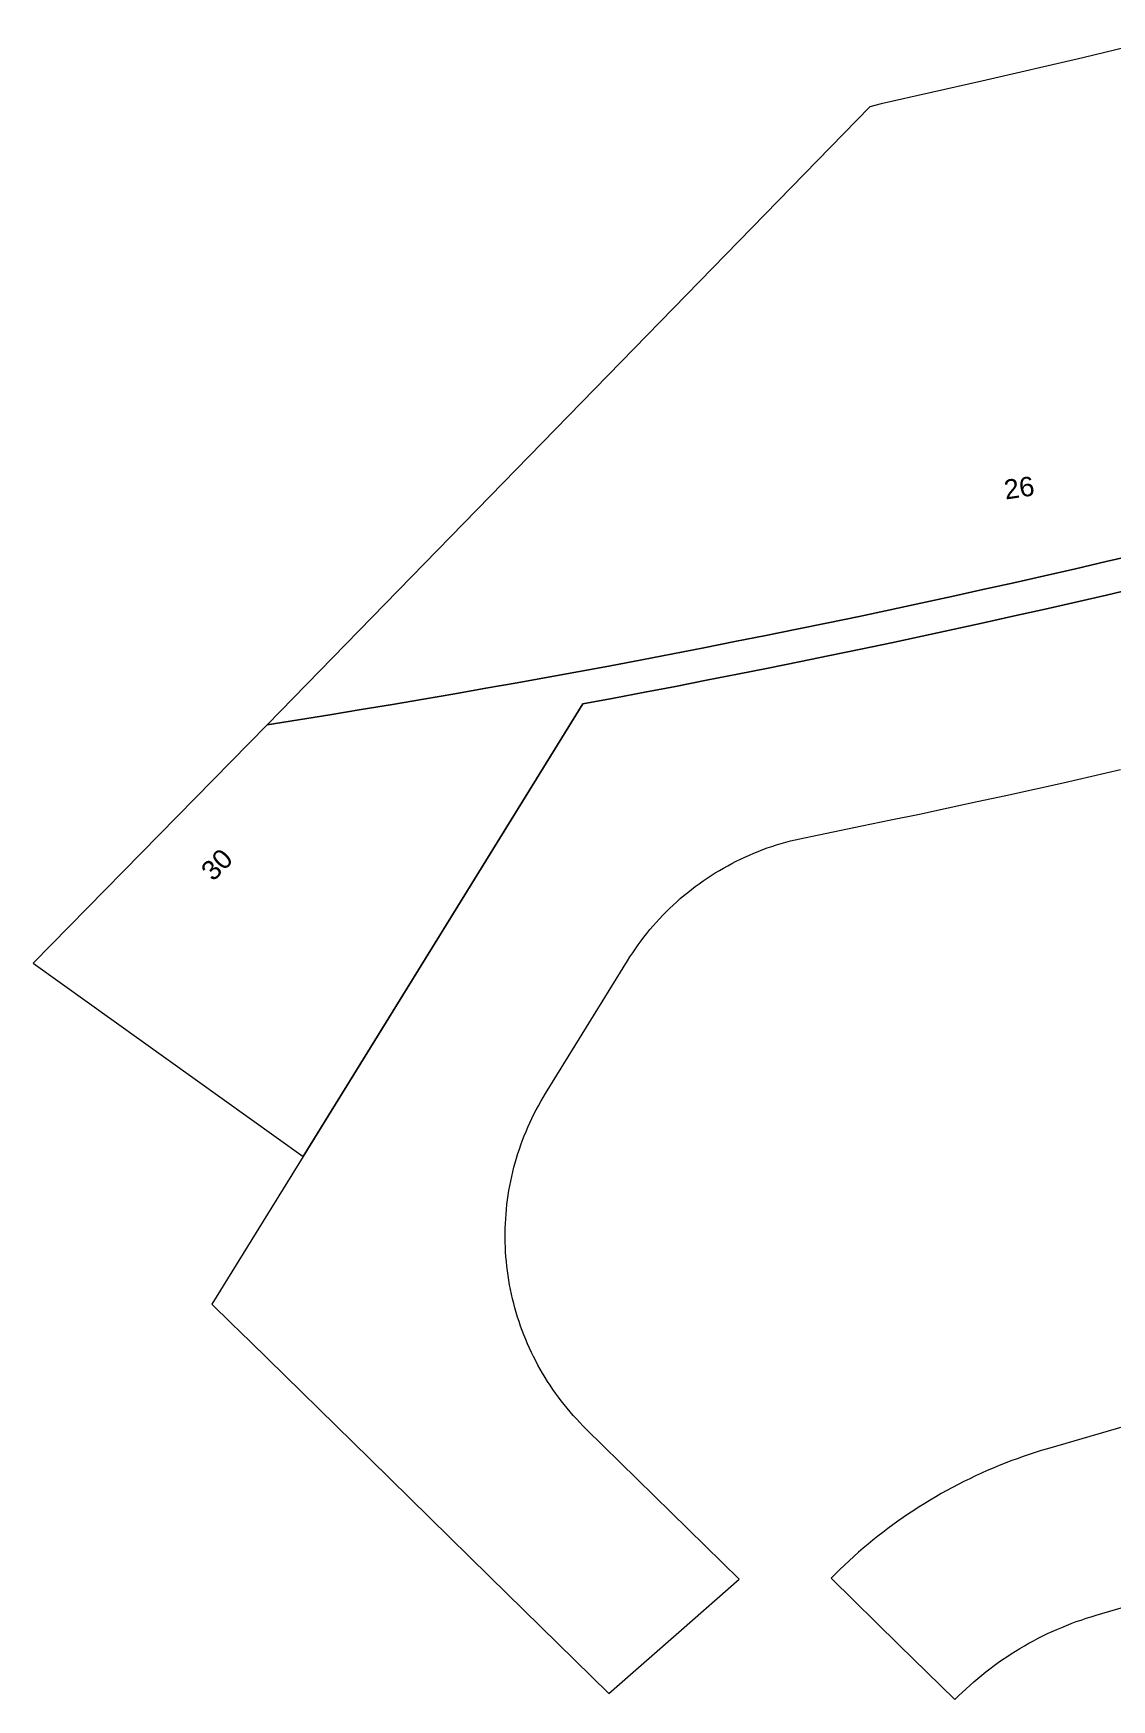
# Model space of a CAD drawing. Header units: metres. Extents: x 305584 to 306382, y 6248516 to 6249160.
# Drawn here: x 305583.6 to 305683.1, y 6248745.7 to 6248899.5 of the extents above; entities that cross this region are included whole.
import ezdxf

# ---------------------------------------------------------------- set-up
doc = ezdxf.new("R2010")
doc.units = ezdxf.units.M
doc.layers.add('Cadastre Land Parcels_SP_EXT', color=9, linetype='Continuous', lineweight=5)
doc.layers.add('Cadastre Roads_SP_EXT', color=9, linetype='Continuous', lineweight=5)
doc.styles.get("Standard").update_dxf_attribs({"font": 'arial.ttf'})

msp = doc.modelspace()

# ---------------------------------------------------------------- linework, layer by layer
at = {"layer": 'Cadastre Land Parcels_SP_EXT', "linetype": 'Continuous'}
for points in [[(305689.68, 6248899.54), (305680.41, 6248897.29), (305671.11, 6248895.13), (305661.8, 6248893.04), (305660.77, 6248892.76), (305605.16, 6248835.73), (305608.05, 6248836.18), (305608.05, 6248836.18), (305610.94, 6248836.65), (305613.82, 6248837.12), (305616.7, 6248837.6), (305619.58, 6248838.09), (305622.46, 6248838.59), (305625.34, 6248839.09), (305628.22, 6248839.6), (305631.09, 6248840.12), (305633.97, 6248840.65), (305636.84, 6248841.18), (305639.71, 6248841.72), (305642.58, 6248842.27), (305645.45, 6248842.83), (305648.32, 6248843.4), (305651.18, 6248843.97), (305654.04, 6248844.55), (305656.91, 6248845.14), (305659.77, 6248845.73), (305662.63, 6248846.34), (305665.48, 6248846.95), (305668.34, 6248847.57), (305671.19, 6248848.2), (305674.05, 6248848.83), (305676.9, 6248849.47), (305679.75, 6248850.12), (305682.59, 6248850.78), (305685.44, 6248851.44)], [(305685.44, 6248851.44), (305682.59, 6248850.78), (305679.75, 6248850.12), (305676.9, 6248849.47), (305674.05, 6248848.83), (305671.19, 6248848.2), (305668.34, 6248847.57), (305665.48, 6248846.95), (305662.63, 6248846.34), (305659.77, 6248845.73), (305656.91, 6248845.14), (305654.04, 6248844.55), (305651.18, 6248843.97), (305648.32, 6248843.4), (305645.45, 6248842.83), (305642.58, 6248842.27), (305639.71, 6248841.72), (305636.84, 6248841.18), (305633.97, 6248840.65), (305631.09, 6248840.12), (305628.22, 6248839.6), (305625.34, 6248839.09), (305622.46, 6248838.59), (305619.58, 6248838.09), (305616.7, 6248837.6), (305613.82, 6248837.12), (305610.94, 6248836.65), (305608.05, 6248836.18), (305605.16, 6248835.73), (305583.56, 6248813.72), (305608.46, 6248795.87), (305634.28, 6248837.66), (305634.28, 6248837.66), (305637.14, 6248838.19), (305639.99, 6248838.73), (305642.84, 6248839.27), (305645.69, 6248839.83), (305648.54, 6248840.39), (305651.39, 6248840.96), (305654.23, 6248841.53), (305657.08, 6248842.11), (305659.92, 6248842.71), (305662.76, 6248843.3), (305665.6, 6248843.91), (305668.44, 6248844.52), (305671.27, 6248845.14), (305674.11, 6248845.77), (305676.94, 6248846.41), (305679.77, 6248847.05), (305682.6, 6248847.7), (305685.43, 6248848.36)]]:
    msp.add_lwpolyline(points, dxfattribs=at)
at = {"layer": 'Cadastre Roads_SP_EXT', "linetype": 'Continuous'}
for points in [[(305685.43, 6248848.36), (305682.6, 6248847.7), (305679.77, 6248847.05), (305676.94, 6248846.41), (305674.11, 6248845.77), (305671.27, 6248845.14), (305668.44, 6248844.52), (305665.6, 6248843.91), (305662.76, 6248843.3), (305659.92, 6248842.71), (305657.08, 6248842.11), (305654.23, 6248841.53), (305651.39, 6248840.96), (305648.54, 6248840.39), (305645.69, 6248839.83), (305642.84, 6248839.27), (305639.99, 6248838.73), (305637.14, 6248838.19), (305634.28, 6248837.66), (305608.46, 6248795.87), (305600.05, 6248782.26), (305601.83, 6248780.51), (305603.62, 6248778.76), (305614.64, 6248767.95), (305625.66, 6248757.13), (305636.68, 6248746.31), (305643.39, 6248752.2), (305648.71, 6248756.87), (305634.6, 6248770.71), (305634.29, 6248771.02), (305633.99, 6248771.34), (305633.69, 6248771.66), (305633.39, 6248771.98), (305633.11, 6248772.31), (305632.83, 6248772.65), (305632.55, 6248772.99), (305632.28, 6248773.33), (305632.02, 6248773.68), (305631.76, 6248774.04), (305631.51, 6248774.39), (305631.26, 6248774.76), (305631.03, 6248775.12), (305630.79, 6248775.49), (305630.57, 6248775.87), (305630.35, 6248776.25), (305630.14, 6248776.63), (305629.93, 6248777.02), (305629.73, 6248777.41), (305629.54, 6248777.8), (305629.36, 6248778.2), (305629.18, 6248778.6), (305629.01, 6248779), (305628.84, 6248779.41), (305628.69, 6248779.81), (305628.54, 6248780.23), (305628.4, 6248780.64), (305628.26, 6248781.06), (305628.13, 6248781.48), (305628.01, 6248781.9), (305627.9, 6248782.32), (305627.8, 6248782.74), (305627.7, 6248783.17), (305627.61, 6248783.6), (305627.52, 6248784.03), (305627.45, 6248784.46), (305627.38, 6248784.89), (305627.32, 6248785.33), (305627.27, 6248785.76), (305627.22, 6248786.2), (305627.18, 6248786.63), (305627.15, 6248787.07), (305627.13, 6248787.51), (305627.12, 6248787.94), (305627.11, 6248788.38), (305627.11, 6248788.82), (305627.12, 6248789.26), (305627.13, 6248789.7), (305627.16, 6248790.13), (305627.19, 6248790.57), (305627.23, 6248791.01), (305627.27, 6248791.44), (305627.33, 6248791.88), (305627.39, 6248792.31), (305627.46, 6248792.74), (305627.54, 6248793.17), (305627.62, 6248793.6), (305627.71, 6248794.03), (305627.81, 6248794.46), (305627.92, 6248794.88), (305628.03, 6248795.31), (305628.16, 6248795.73), (305628.29, 6248796.15), (305628.42, 6248796.56), (305628.57, 6248796.97), (305628.72, 6248797.39), (305628.87, 6248797.79), (305629.04, 6248798.2), (305629.21, 6248798.6), (305629.39, 6248799), (305629.58, 6248799.4), (305629.77, 6248799.79), (305629.97, 6248800.18), (305630.18, 6248800.57), (305630.39, 6248800.95), (305630.61, 6248801.33), (305630.84, 6248801.7), (305638.4, 6248813.93), (305638.63, 6248814.31), (305638.88, 6248814.68), (305639.13, 6248815.05), (305639.38, 6248815.41), (305639.65, 6248815.77), (305639.92, 6248816.13), (305640.19, 6248816.47), (305640.47, 6248816.82), (305640.76, 6248817.16), (305641.06, 6248817.49), (305641.36, 6248817.82), (305641.66, 6248818.14), (305641.97, 6248818.46), (305642.29, 6248818.77), (305642.61, 6248819.08), (305642.94, 6248819.38), (305643.27, 6248819.68), (305643.61, 6248819.97), (305643.96, 6248820.25), (305644.31, 6248820.52), (305644.66, 6248820.79), (305645.02, 6248821.06), (305645.38, 6248821.32), (305645.75, 6248821.57), (305646.12, 6248821.81), (305646.5, 6248822.05), (305646.88, 6248822.28), (305647.26, 6248822.5), (305647.65, 6248822.72), (305648.04, 6248822.93), (305648.44, 6248823.14), (305648.84, 6248823.33), (305649.24, 6248823.52), (305649.65, 6248823.7), (305650.05, 6248823.88), (305650.47, 6248824.04), (305650.88, 6248824.2), (305651.3, 6248824.36), (305651.72, 6248824.5), (305652.14, 6248824.64), (305652.57, 6248824.77), (305653, 6248824.89), (305653.43, 6248825.01), (305653.86, 6248825.11), (305654.29, 6248825.21), (305654.73, 6248825.3), (305657.39, 6248825.84), (305660.04, 6248826.39), (305662.69, 6248826.94), (305665.35, 6248827.49), (305668, 6248828.06), (305670.66, 6248828.63), (305673.31, 6248829.21), (305675.96, 6248829.79), (305678.61, 6248830.38), (305681.26, 6248830.98), (305683.9, 6248831.59)], [(305690.8, 6248772.87), (305677.16, 6248768.9), (305676.59, 6248768.73), (305676.03, 6248768.56), (305675.47, 6248768.37), (305674.91, 6248768.18), (305674.35, 6248767.98), (305673.79, 6248767.78), (305673.24, 6248767.57), (305672.69, 6248767.35), (305672.14, 6248767.12), (305671.6, 6248766.89), (305671.06, 6248766.64), (305670.52, 6248766.4), (305669.98, 6248766.14), (305669.45, 6248765.88), (305668.92, 6248765.61), (305668.4, 6248765.34), (305667.88, 6248765.05), (305667.36, 6248764.77), (305666.85, 6248764.47), (305666.34, 6248764.17), (305665.83, 6248763.86), (305665.33, 6248763.55), (305664.83, 6248763.22), (305664.34, 6248762.9), (305663.85, 6248762.56), (305663.36, 6248762.22), (305662.89, 6248761.88), (305662.43, 6248761.54), (305661.96, 6248761.19), (305661.51, 6248760.83), (305661.05, 6248760.47), (305660.6, 6248760.1), (305660.16, 6248759.73), (305659.72, 6248759.35), (305659.29, 6248758.96), (305658.86, 6248758.57), (305658.43, 6248758.17), (305658.01, 6248757.77), (305657.6, 6248757.37), (305657.19, 6248756.96), (305663.45, 6248750.81), (305668.61, 6248745.75), (305668.95, 6248746.09), (305669.3, 6248746.42), (305669.64, 6248746.75), (305670, 6248747.07), (305670.36, 6248747.39), (305670.72, 6248747.7), (305671.09, 6248748.01), (305671.47, 6248748.31), (305671.85, 6248748.6), (305672.23, 6248748.89), (305672.62, 6248749.17), (305673.01, 6248749.44), (305673.41, 6248749.71), (305673.81, 6248749.98), (305674.21, 6248750.23), (305674.62, 6248750.48), (305675.04, 6248750.72), (305675.45, 6248750.96), (305675.88, 6248751.19), (305676.3, 6248751.41), (305676.73, 6248751.63), (305677.16, 6248751.84), (305677.59, 6248752.04), (305678.03, 6248752.23), (305678.47, 6248752.42), (305678.92, 6248752.6), (305679.36, 6248752.78), (305679.81, 6248752.95), (305680.27, 6248753.1), (305680.72, 6248753.26), (305681.18, 6248753.4), (305681.64, 6248753.54), (305687.22, 6248755.17)]]:
    msp.add_lwpolyline(points, dxfattribs=at)

# ---------------------------------------------------------------- texts
at = {"layer": 'Cadastre Land Parcels_SP_EXT'}
for s, rotation, p in [('26', 8.3204, (305673.29, 6248856.51)), ('30', 45.5103, (305600.16, 6248821.2))]:
    msp.add_text(s, height=1.8, rotation=rotation, dxfattribs=at).set_placement(p)

doc.saveas('drawing.dxf')
